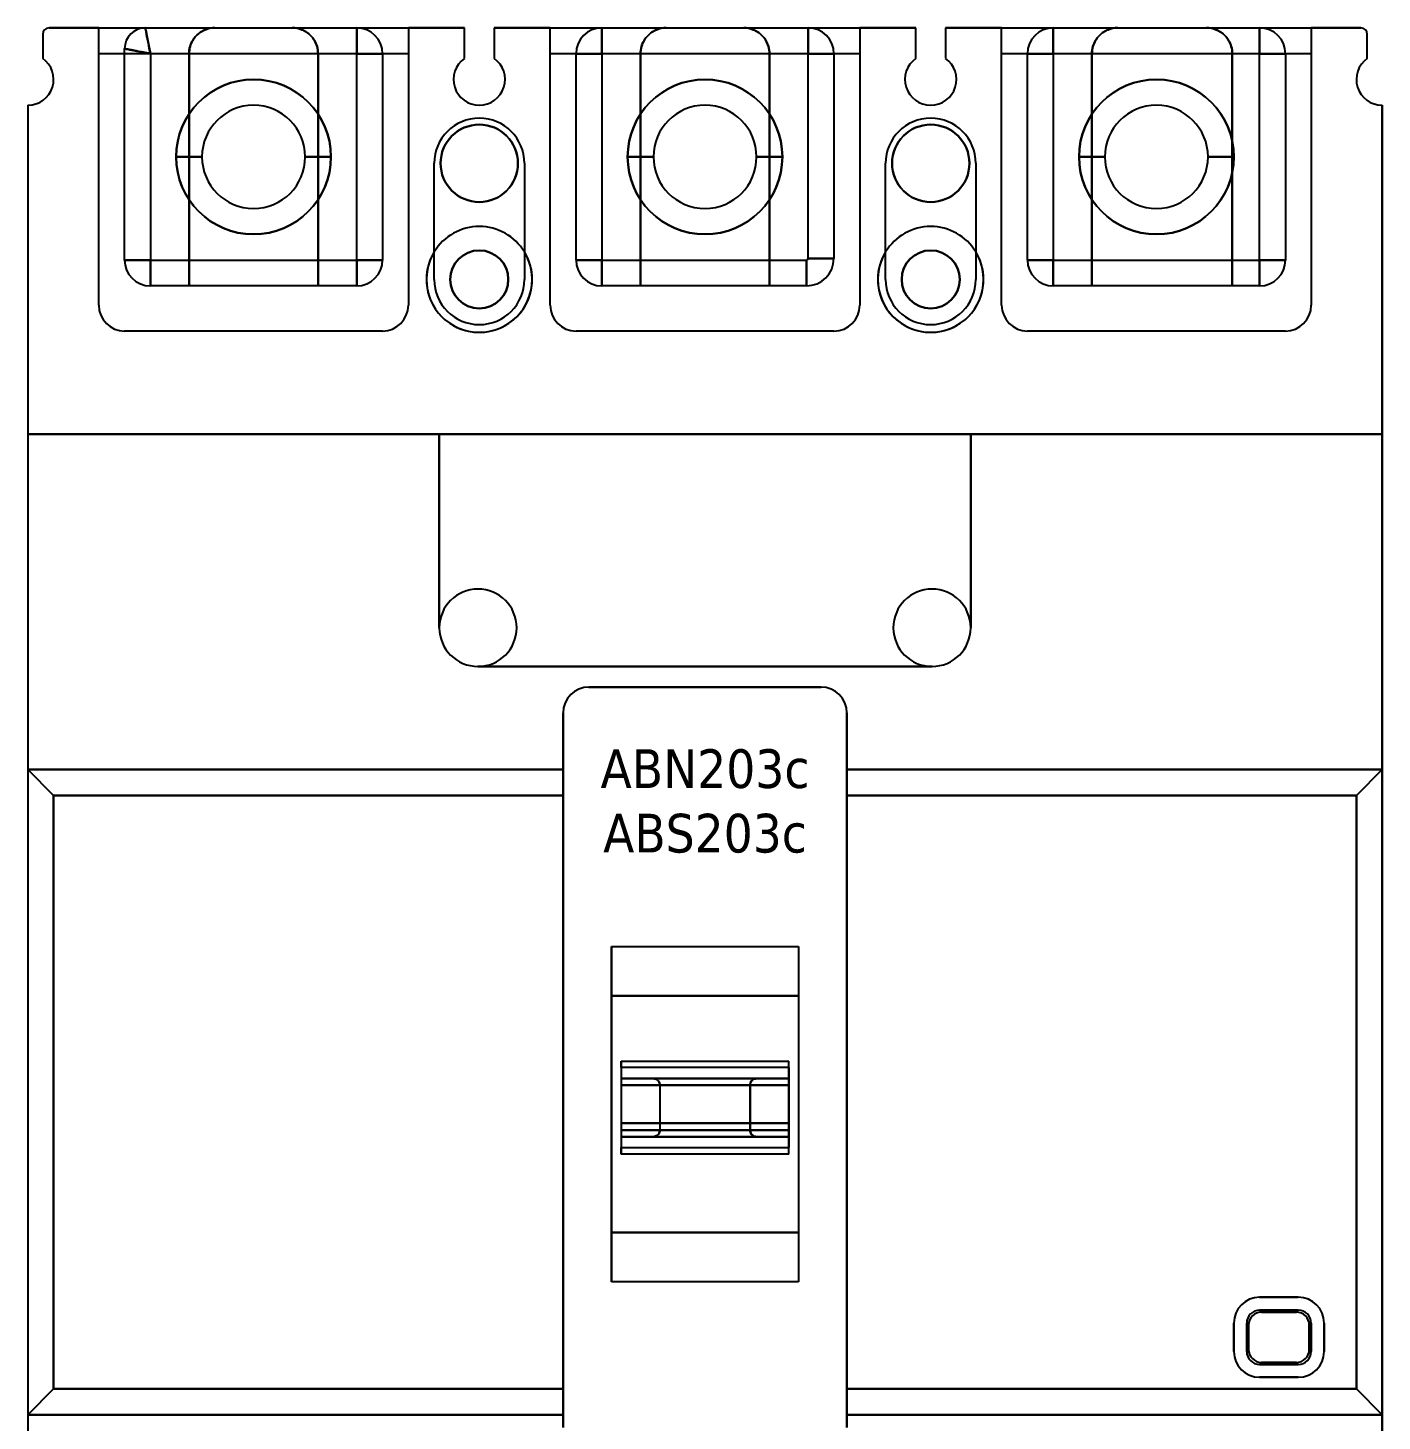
# Model space of a CAD drawing. Header units: inches. Extents: x 0 to 105, y 0 to 165.
# Drawn here: x 0 to 105, y 57 to 165 of the extents above; entities that cross this region are included whole.
import ezdxf

# ---------------------------------------------------------------- set-up
doc = ezdxf.new("R2010")
doc.units = ezdxf.units.IN

# ---------------------------------------------------------------- blocks, each defined once
blk = doc.blocks.new('abn203c')
for p, q in [((18286.61, 20886.42), (18286.61, 20884.56)), ((18286.61, 20886.42), (18286.61, 20884.56)), ((18290.96, 20886.92), (18287.11, 20886.92)), ((18287.11, 20886.92), (18290.96, 20886.92)), ((18290.96, 20865.42), (18290.96, 20886.92)), ((18290.96, 20886.92), (18294.57, 20886.92)), ((18290.96, 20865.42), (18290.96, 20886.92)), ((18290.96, 20886.92), (18294.57, 20886.92)), ((18294.57, 20886.92), (18310.96, 20886.92)), ((18294.57, 20886.92), (18310.96, 20886.92)), ((18310.96, 20886.92), (18314.96, 20886.92)), ((18310.96, 20884.92), (18310.96, 20886.92)), ((18310.96, 20886.92), (18310.96, 20884.92)), ((18310.96, 20886.92), (18314.96, 20886.92)), ((18319.31, 20886.92), (18314.96, 20886.92)), ((18314.96, 20886.92), (18314.96, 20865.42)), ((18314.96, 20886.92), (18319.31, 20886.92)), ((18314.96, 20886.92), (18314.96, 20865.42)), ((18319.31, 20884.56), (18319.31, 20886.92)), ((18319.31, 20884.56), (18319.31, 20886.92)), ((18325.96, 20886.92), (18321.61, 20886.92)), ((18321.61, 20886.92), (18321.61, 20884.56)), ((18321.61, 20886.92), (18325.96, 20886.92)), ((18321.61, 20886.92), (18321.61, 20884.56)), ((18325.96, 20865.42), (18325.96, 20886.92)), ((18325.96, 20886.92), (18329.96, 20886.92)), ((18325.96, 20886.92), (18329.96, 20886.92)), ((18325.96, 20865.42), (18325.96, 20886.92)), ((18329.96, 20886.92), (18345.96, 20886.92)), ((18329.96, 20886.92), (18329.96, 20884.92)), ((18329.96, 20886.92), (18345.96, 20886.92)), ((18329.96, 20884.92), (18329.96, 20886.92)), ((18345.96, 20886.92), (18349.96, 20886.92)), ((18345.96, 20884.92), (18345.96, 20886.92)), ((18345.96, 20886.92), (18349.96, 20886.92)), ((18345.96, 20886.92), (18345.96, 20884.92)), ((18354.31, 20886.92), (18349.96, 20886.92)), ((18349.96, 20886.92), (18349.96, 20865.42)), ((18349.96, 20886.92), (18354.31, 20886.92)), ((18349.96, 20886.92), (18349.96, 20865.42)), ((18354.31, 20884.56), (18354.31, 20886.92)), ((18354.31, 20884.56), (18354.31, 20886.92)), ((18360.96, 20886.92), (18356.61, 20886.92)), ((18356.61, 20886.92), (18356.61, 20884.56)), ((18356.61, 20886.92), (18360.96, 20886.92)), ((18356.61, 20886.92), (18356.61, 20884.56)), ((18360.96, 20865.42), (18360.96, 20886.92)), ((18360.96, 20886.92), (18364.96, 20886.92)), ((18360.96, 20886.92), (18364.96, 20886.92)), ((18360.96, 20865.42), (18360.96, 20886.92)), ((18364.96, 20886.92), (18380.96, 20886.92)), ((18364.96, 20884.92), (18364.96, 20886.92)), ((18364.96, 20886.92), (18364.96, 20884.92)), ((18364.96, 20886.92), (18380.96, 20886.92)), ((18380.96, 20886.92), (18384.96, 20886.92)), ((18380.96, 20884.92), (18380.96, 20886.92)), ((18380.96, 20886.92), (18380.96, 20884.92)), ((18380.96, 20886.92), (18384.96, 20886.92)), ((18388.81, 20886.92), (18384.96, 20886.92)), ((18384.96, 20886.92), (18384.96, 20865.42)), ((18384.96, 20886.92), (18388.81, 20886.92)), ((18384.96, 20886.92), (18384.96, 20865.42)), ((18389.31, 20884.56), (18389.31, 20886.42)), ((18389.31, 20884.56), (18389.31, 20886.42)), ((18292.96, 20868.92), (18292.96, 20885.31)), ((18292.96, 20868.92), (18292.96, 20885.31)), ((18292.96, 20884.92), (18290.96, 20884.92)), ((18292.96, 20884.92), (18290.96, 20884.92)), ((18294.96, 20884.92), (18292.96, 20884.92)), ((18294.96, 20884.92), (18292.96, 20884.92)), ((18310.96, 20884.92), (18294.96, 20884.92)), ((18294.96, 20884.92), (18294.96, 20868.92)), ((18310.96, 20884.92), (18294.96, 20884.92)), ((18294.96, 20884.92), (18294.96, 20868.92)), ((18297.96, 20868.92), (18297.96, 20884.92)), ((18297.96, 20884.92), (18297.96, 20868.92)), ((18307.96, 20884.92), (18307.96, 20868.92)), ((18307.96, 20868.92), (18307.96, 20884.92)), ((18310.96, 20868.92), (18310.96, 20884.92)), ((18310.96, 20884.92), (18312.96, 20884.92)), ((18310.96, 20868.92), (18310.96, 20884.92)), ((18312.96, 20884.92), (18310.96, 20884.92)), ((18312.96, 20884.92), (18312.96, 20868.92)), ((18312.96, 20884.92), (18312.96, 20868.92)), ((18314.96, 20884.92), (18312.96, 20884.92)), ((18314.96, 20884.92), (18312.96, 20884.92)), ((18327.96, 20884.92), (18325.96, 20884.92)), ((18327.96, 20884.92), (18325.96, 20884.92)), ((18327.96, 20884.92), (18329.96, 20884.92)), ((18327.96, 20868.92), (18327.96, 20884.92)), ((18329.96, 20884.92), (18327.96, 20884.92)), ((18327.96, 20868.92), (18327.96, 20884.92)), ((18345.96, 20884.92), (18329.96, 20884.92)), ((18329.96, 20884.92), (18329.96, 20868.92)), ((18345.96, 20884.92), (18329.96, 20884.92)), ((18329.96, 20884.92), (18329.96, 20868.92)), ((18332.96, 20868.92), (18332.96, 20884.92)), ((18332.96, 20884.92), (18332.96, 20868.92)), ((18342.96, 20868.92), (18342.96, 20884.92)), ((18342.96, 20884.92), (18342.96, 20868.92)), ((18345.96, 20869.05), (18345.96, 20884.92)), ((18345.96, 20869.05), (18345.96, 20884.92)), ((18347.96, 20884.92), (18345.96, 20884.92)), ((18345.96, 20884.92), (18347.96, 20884.92)), ((18349.96, 20884.92), (18347.96, 20884.92)), ((18349.96, 20884.92), (18347.96, 20884.92)), ((18347.96, 20884.92), (18347.96, 20869.05)), ((18347.96, 20884.92), (18347.96, 20869.05)), ((18362.96, 20884.92), (18360.96, 20884.92)), ((18362.96, 20884.92), (18360.96, 20884.92)), ((18362.96, 20868.92), (18362.96, 20884.92)), ((18364.96, 20884.92), (18362.96, 20884.92)), ((18362.96, 20868.92), (18362.96, 20884.92)), ((18362.96, 20884.92), (18364.96, 20884.92)), ((18364.96, 20884.92), (18364.96, 20868.92)), ((18380.96, 20884.92), (18364.96, 20884.92)), ((18364.96, 20884.92), (18364.96, 20868.92)), ((18380.96, 20884.92), (18364.96, 20884.92)), ((18367.96, 20884.92), (18367.96, 20868.92)), ((18367.96, 20868.92), (18367.96, 20884.92)), ((18378.84, 20884.92), (18378.84, 20868.92)), ((18378.84, 20868.92), (18378.84, 20884.92)), ((18380.96, 20868.92), (18380.96, 20884.92)), ((18380.96, 20884.92), (18382.96, 20884.92)), ((18380.96, 20868.92), (18380.96, 20884.92)), ((18382.96, 20884.92), (18380.96, 20884.92)), ((18384.96, 20884.92), (18382.96, 20884.92)), ((18382.96, 20884.92), (18382.96, 20868.92)), ((18382.96, 20884.92), (18382.96, 20868.92)), ((18384.96, 20884.92), (18382.96, 20884.92)), ((18285.46, 20880.92), (18285.46, 20855.42)), ((18285.46, 20880.92), (18285.46, 20855.42)), ((18390.46, 20880.92), (18390.46, 20855.42)), ((18390.46, 20855.42), (18390.46, 20880.92)), ((18296.96, 20876.92), (18298.96, 20876.92)), ((18298.96, 20876.92), (18296.96, 20876.92)), ((18306.96, 20876.92), (18308.96, 20876.92)), ((18308.96, 20876.92), (18306.96, 20876.92)), ((18316.96, 20867.42), (18316.96, 20876.42)), ((18316.96, 20867.42), (18316.96, 20876.42)), ((18323.96, 20876.42), (18323.96, 20867.42)), ((18323.96, 20876.42), (18323.96, 20867.42)), ((18331.96, 20876.92), (18333.96, 20876.92)), ((18333.96, 20876.92), (18331.96, 20876.92)), ((18341.96, 20876.92), (18343.96, 20876.92)), ((18343.96, 20876.92), (18341.96, 20876.92)), ((18351.96, 20867.42), (18351.96, 20876.42)), ((18351.96, 20867.42), (18351.96, 20876.42)), ((18358.96, 20876.42), (18358.96, 20867.42)), ((18358.96, 20876.42), (18358.96, 20867.42)), ((18366.96, 20876.92), (18368.96, 20876.92)), ((18368.96, 20876.92), (18366.96, 20876.92)), ((18376.96, 20876.92), (18378.96, 20876.92)), ((18378.96, 20876.92), (18376.96, 20876.92)), ((18294.96, 20868.92), (18292.96, 20868.92)), ((18292.96, 20868.92), (18294.96, 20868.92)), ((18294.96, 20868.92), (18310.96, 20868.92)), ((18294.96, 20868.92), (18310.96, 20868.92)), ((18294.96, 20868.92), (18294.96, 20866.92)), ((18294.96, 20866.92), (18294.96, 20868.92)), ((18297.96, 20866.92), (18297.96, 20868.92)), ((18297.96, 20868.92), (18297.96, 20866.92)), ((18307.96, 20868.92), (18307.96, 20866.92)), ((18307.96, 20866.92), (18307.96, 20868.92)), ((18310.96, 20866.92), (18310.96, 20868.92)), ((18310.96, 20868.92), (18310.96, 20866.92)), ((18312.96, 20868.92), (18310.96, 20868.92)), ((18310.96, 20868.92), (18312.96, 20868.92)), ((18329.96, 20868.92), (18327.96, 20868.92)), ((18327.96, 20868.92), (18329.96, 20868.92)), ((18329.96, 20868.92), (18345.82, 20868.92)), ((18329.96, 20868.92), (18345.82, 20868.92)), ((18329.96, 20868.92), (18329.96, 20866.92)), ((18329.96, 20866.92), (18329.96, 20868.92)), ((18332.96, 20866.92), (18332.96, 20868.92)), ((18332.96, 20868.92), (18332.96, 20866.92)), ((18342.96, 20866.92), (18342.96, 20868.92)), ((18342.96, 20868.92), (18342.96, 20866.92)), ((18345.82, 20866.92), (18345.82, 20868.92)), ((18345.82, 20868.92), (18345.82, 20866.92)), ((18347.96, 20869.05), (18345.96, 20869.05)), ((18345.96, 20869.05), (18347.96, 20869.05)), ((18364.96, 20868.92), (18362.96, 20868.92)), ((18362.96, 20868.92), (18364.96, 20868.92)), ((18364.96, 20868.92), (18380.96, 20868.92)), ((18364.96, 20866.92), (18364.96, 20868.92)), ((18364.96, 20868.92), (18380.96, 20868.92)), ((18364.96, 20868.92), (18364.96, 20866.92)), ((18367.96, 20868.92), (18367.96, 20866.92)), ((18367.96, 20866.92), (18367.96, 20868.92)), ((18378.84, 20868.92), (18378.84, 20866.92)), ((18378.84, 20866.92), (18378.84, 20868.92)), ((18380.96, 20866.92), (18380.96, 20868.92)), ((18380.96, 20868.92), (18380.96, 20866.92)), ((18382.96, 20868.92), (18380.96, 20868.92)), ((18380.96, 20868.92), (18382.96, 20868.92)), ((18310.96, 20866.92), (18294.96, 20866.92)), ((18310.96, 20866.92), (18294.96, 20866.92)), ((18345.82, 20866.92), (18329.96, 20866.92)), ((18345.82, 20866.92), (18329.96, 20866.92)), ((18380.96, 20866.92), (18364.96, 20866.92)), ((18380.96, 20866.92), (18364.96, 20866.92)), ((18312.96, 20863.42), (18292.96, 20863.42)), ((18312.96, 20863.42), (18292.96, 20863.42)), ((18347.96, 20863.42), (18327.96, 20863.42)), ((18347.96, 20863.42), (18327.96, 20863.42)), ((18382.96, 20863.42), (18362.96, 20863.42)), ((18382.96, 20863.42), (18362.96, 20863.42)), ((18285.46, 20855.42), (18285.46, 20829.42)), ((18317.36, 20855.42), (18285.46, 20855.42)), ((18285.46, 20855.42), (18285.46, 20829.42)), ((18285.46, 20855.42), (18317.36, 20855.42)), ((18317.36, 20840.42), (18317.36, 20855.42)), ((18317.36, 20855.42), (18358.56, 20855.42)), ((18358.56, 20855.42), (18317.36, 20855.42)), ((18317.36, 20855.42), (18317.36, 20840.42)), ((18390.46, 20855.42), (18358.56, 20855.42)), ((18358.56, 20855.42), (18358.56, 20840.42)), ((18358.56, 20855.42), (18390.46, 20855.42)), ((18358.56, 20840.42), (18358.56, 20855.42)), ((18390.46, 20855.42), (18390.46, 20829.42)), ((18390.46, 20829.42), (18390.46, 20855.42)), ((18355.56, 20837.42), (18320.36, 20837.42)), ((18320.36, 20837.42), (18355.56, 20837.42)), ((18328.96, 20835.82), (18346.96, 20835.82)), ((18346.96, 20835.82), (18328.96, 20835.82)), ((18326.96, 20778.42), (18326.96, 20833.82)), ((18326.96, 20833.82), (18326.96, 20778.42)), ((18348.96, 20833.82), (18348.96, 20778.42)), ((18348.96, 20778.42), (18348.96, 20833.82)), ((18285.46, 20829.42), (18285.46, 20779.42)), ((18285.46, 20829.42), (18285.46, 20779.42)), ((18287.46, 20827.42), (18285.46, 20829.42)), ((18326.96, 20829.42), (18285.46, 20829.42)), ((18285.46, 20829.42), (18287.46, 20827.42)), ((18285.46, 20829.42), (18326.96, 20829.42)), ((18390.46, 20829.42), (18348.96, 20829.42)), ((18348.96, 20829.42), (18390.46, 20829.42)), ((18388.46, 20827.42), (18390.46, 20829.42)), ((18390.46, 20829.42), (18388.46, 20827.42)), ((18390.46, 20779.42), (18390.46, 20829.42)), ((18390.46, 20829.42), (18390.46, 20779.42)), ((18287.46, 20781.42), (18287.46, 20827.42)), ((18287.46, 20827.42), (18326.96, 20827.42)), ((18326.96, 20827.42), (18287.46, 20827.42)), ((18287.46, 20827.42), (18287.46, 20781.42)), ((18388.46, 20827.42), (18348.96, 20827.42)), ((18348.96, 20827.42), (18388.46, 20827.42)), ((18388.46, 20781.42), (18388.46, 20827.42)), ((18388.46, 20827.42), (18388.46, 20781.42)), ((18330.71, 20789.72), (18330.71, 20815.72)), ((18330.71, 20815.72), (18345.21, 20815.72)), ((18330.71, 20815.72), (18330.71, 20789.72)), ((18330.71, 20815.72), (18345.21, 20815.72)), ((18345.21, 20815.72), (18345.21, 20789.72)), ((18345.21, 20815.72), (18345.21, 20789.72)), ((18345.21, 20811.89), (18330.71, 20811.89)), ((18330.71, 20811.89), (18345.21, 20811.89)), ((18331.46, 20806.32), (18331.46, 20806.82)), ((18331.46, 20806.82), (18344.46, 20806.82)), ((18331.46, 20806.82), (18331.46, 20806.32)), ((18331.46, 20806.82), (18344.46, 20806.82)), ((18331.46, 20806.32), (18331.46, 20800.12)), ((18331.46, 20806.32), (18331.46, 20800.12)), ((18344.46, 20806.32), (18331.46, 20806.32)), ((18344.46, 20806.32), (18331.46, 20806.32)), ((18344.46, 20806.32), (18344.46, 20806.82)), ((18344.46, 20806.32), (18344.46, 20806.82)), ((18344.46, 20806.32), (18344.46, 20800.12)), ((18344.46, 20800.12), (18344.46, 20806.32)), ((18344.46, 20805.47), (18331.46, 20805.47)), ((18331.46, 20805.47), (18344.46, 20805.47)), ((18344.46, 20804.97), (18331.46, 20804.97)), ((18331.46, 20804.97), (18344.46, 20804.97)), ((18334.46, 20804.97), (18334.46, 20801.47)), ((18334.46, 20804.97), (18334.46, 20801.47)), ((18341.46, 20804.97), (18341.46, 20801.47)), ((18341.46, 20801.47), (18341.46, 20804.97)), ((18344.46, 20802.03), (18331.46, 20802.03)), ((18331.46, 20802.03), (18344.46, 20802.03)), ((18344.46, 20801.47), (18331.46, 20801.47)), ((18331.46, 20801.47), (18344.46, 20801.47)), ((18344.46, 20800.97), (18331.46, 20800.97)), ((18331.46, 20800.97), (18344.46, 20800.97)), ((18331.46, 20799.62), (18331.46, 20800.12)), ((18331.46, 20800.12), (18331.46, 20799.62)), ((18331.46, 20800.12), (18344.46, 20800.12)), ((18331.46, 20800.12), (18344.46, 20800.12)), ((18344.46, 20799.62), (18344.46, 20800.12)), ((18344.46, 20799.62), (18344.46, 20800.12)), ((18344.46, 20799.62), (18331.46, 20799.62)), ((18344.46, 20799.62), (18331.46, 20799.62)), ((18330.71, 20793.55), (18345.21, 20793.55)), ((18345.21, 20793.55), (18330.71, 20793.55)), ((18345.21, 20789.72), (18330.71, 20789.72)), ((18345.21, 20789.72), (18330.71, 20789.72)), ((18380.96, 20788.52), (18383.96, 20788.52)), ((18383.96, 20788.52), (18380.96, 20788.52)), ((18380.96, 20787.52), (18383.96, 20787.52)), ((18383.96, 20787.52), (18380.96, 20787.52)), ((18381.11, 20787.37), (18383.81, 20787.37)), ((18383.81, 20787.37), (18381.11, 20787.37)), ((18378.96, 20784.32), (18378.96, 20786.52)), ((18378.96, 20786.52), (18378.96, 20784.32)), ((18379.96, 20784.32), (18379.96, 20786.52)), ((18379.96, 20786.52), (18379.96, 20784.32)), ((18380.11, 20784.47), (18380.11, 20786.37)), ((18380.11, 20786.37), (18380.11, 20784.47)), ((18384.81, 20786.37), (18384.81, 20784.47)), ((18384.81, 20784.47), (18384.81, 20786.37)), ((18384.96, 20786.52), (18384.96, 20784.32)), ((18384.96, 20784.32), (18384.96, 20786.52)), ((18385.96, 20786.52), (18385.96, 20784.32)), ((18385.96, 20784.32), (18385.96, 20786.52)), ((18383.96, 20783.32), (18380.96, 20783.32)), ((18380.96, 20783.32), (18383.96, 20783.32)), ((18383.81, 20783.47), (18381.11, 20783.47)), ((18381.11, 20783.47), (18383.81, 20783.47)), ((18285.46, 20779.42), (18287.46, 20781.42)), ((18287.46, 20781.42), (18285.46, 20779.42)), ((18287.46, 20781.42), (18326.96, 20781.42)), ((18326.96, 20781.42), (18287.46, 20781.42)), ((18348.96, 20781.42), (18388.46, 20781.42)), ((18388.46, 20781.42), (18348.96, 20781.42)), ((18383.96, 20782.32), (18380.96, 20782.32)), ((18380.96, 20782.32), (18383.96, 20782.32)), ((18390.46, 20779.42), (18388.46, 20781.42)), ((18388.46, 20781.42), (18390.46, 20779.42)), ((18285.46, 20779.42), (18285.46, 20753.42)), ((18285.46, 20779.42), (18285.46, 20753.42)), ((18326.96, 20779.42), (18285.46, 20779.42)), ((18285.46, 20779.42), (18326.96, 20779.42)), ((18348.96, 20779.42), (18390.46, 20779.42)), ((18390.46, 20779.42), (18348.96, 20779.42)), ((18390.46, 20779.42), (18390.46, 20753.42)), ((18390.46, 20753.42), (18390.46, 20779.42))]:
    blk.add_line(p, q)
for centre, radius in [((18302.96, 20876.92), 6), ((18337.96, 20876.92), 6), ((18372.96, 20876.92), 6), ((18320.46, 20876.42), 3), ((18355.46, 20876.42), 3), ((18320.46, 20867.42), 2.25), ((18355.46, 20867.42), 2.25)]:
    blk.add_circle(centre, radius)
for centre, radius, start, end in [((18287.11, 20886.42), 0.5, 90, 180), ((18287.11, 20886.42), 0.5, 90, 180), ((18294.57, 20885.31), 1.61, 90, 180), ((18294.57, 20885.31), 1.61, 90, 180), ((18310.96, 20884.92), 2, 0, 90), ((18310.96, 20884.92), 2, 0, 90), ((18329.96, 20884.92), 2, 90, 180), ((18329.96, 20884.92), 2, 90, 180), ((18345.96, 20884.92), 2, 0, 90), ((18345.96, 20884.92), 2, 0, 90), ((18364.96, 20884.92), 2, 90, 180), ((18364.96, 20884.92), 2, 90, 180), ((18380.96, 20884.92), 2, 0, 90), ((18380.96, 20884.92), 2, 0, 90), ((18388.81, 20886.42), 0.5, 0, 90), ((18388.81, 20886.42), 0.5, 0, 90), ((18285.46, 20882.92), 2, 270, 54.9004), ((18285.46, 20882.92), 2, 270, 54.9004), ((18320.46, 20882.92), 2, 125.0996, 54.9004), ((18320.46, 20882.92), 2, 125.0996, 54.9004), ((18355.46, 20882.92), 2, 125.0996, 54.9004), ((18355.46, 20882.92), 2, 125.0996, 54.9004), ((18390.46, 20882.92), 2, 125.0996, 270), ((18390.46, 20882.92), 2, 125.0996, 270), ((18302.96, 20876.92), 6, 0, 180), ((18337.96, 20876.92), 6, 0, 180), ((18372.96, 20876.92), 6, 0, 180), ((18302.96, 20876.92), 4, 0, 180), ((18302.96, 20876.92), 4, 0, 180), ((18337.96, 20876.92), 4, 0, 180), ((18337.96, 20876.92), 4, 0, 180), ((18372.96, 20876.92), 4, 0, 180), ((18372.96, 20876.92), 4, 0, 180), ((18320.46, 20876.42), 3.5, 0, 180), ((18320.46, 20876.42), 3.5, 0, 180), ((18355.46, 20876.42), 3.5, 0, 180), ((18355.46, 20876.42), 3.5, 0, 180), ((18320.46, 20876.42), 3, 0, 180), ((18355.46, 20876.42), 3, 0, 180), ((18302.96, 20876.92), 6, 180, 0), ((18302.96, 20876.92), 4, 180, 0), ((18302.96, 20876.92), 4, 180, 0), ((18320.46, 20876.42), 3, 180, 0), ((18337.96, 20876.92), 6, 180, 0), ((18337.96, 20876.92), 4, 180, 0), ((18337.96, 20876.92), 4, 180, 0), ((18355.46, 20876.42), 3, 180, 0), ((18372.96, 20876.92), 6, 180, 0), ((18372.96, 20876.92), 4, 180, 0), ((18372.96, 20876.92), 4, 180, 0), ((18320.46, 20867.42), 4.1, 31.3881, 148.6119), ((18320.46, 20867.42), 4.1, 31.3881, 148.6119), ((18355.46, 20867.42), 4.1, 31.3881, 148.6119), ((18355.46, 20867.42), 4.1, 31.3881, 148.6119), ((18294.96, 20868.92), 2, 180, 270), ((18294.96, 20868.92), 2, 180, 270), ((18310.96, 20868.92), 2, 270, 0), ((18310.96, 20868.92), 2, 270, 0), ((18320.46, 20867.42), 4.1, 148.6119, 180), ((18320.46, 20867.42), 4.1, 148.6119, 31.3881), ((18320.46, 20867.42), 2.25, 0, 180), ((18320.46, 20867.42), 4.1, 0, 31.3881), ((18329.96, 20868.92), 2, 180, 270), ((18329.96, 20868.92), 2, 180, 270), ((18345.82, 20869.05), 0.133, 270, 0), ((18345.82, 20869.05), 0.133, 270, 0), ((18345.82, 20869.05), 2.13, 270, 0), ((18345.82, 20869.05), 2.13, 270, 0), ((18355.46, 20867.42), 4.1, 148.6119, 31.3881), ((18355.46, 20867.42), 4.1, 148.6119, 180), ((18355.46, 20867.42), 2.25, 0, 180), ((18355.46, 20867.42), 4.1, 0, 31.3881), ((18364.96, 20868.92), 2, 180, 270), ((18364.96, 20868.92), 2, 180, 270), ((18380.96, 20868.92), 2, 270, 0), ((18380.96, 20868.92), 2, 270, 0), ((18320.46, 20867.42), 4.1, 180, 0), ((18320.46, 20867.42), 3.5, 180, 0), ((18320.46, 20867.42), 3.5, 180, 0), ((18320.46, 20867.42), 2.25, 180, 0), ((18355.46, 20867.42), 4.1, 180, 0), ((18355.46, 20867.42), 3.5, 180, 0), ((18355.46, 20867.42), 3.5, 180, 0), ((18355.46, 20867.42), 2.25, 180, 0), ((18292.96, 20865.42), 2, 180, 270), ((18292.96, 20865.42), 2, 180, 270), ((18312.96, 20865.42), 2, 270, 0), ((18312.96, 20865.42), 2, 270, 0), ((18327.96, 20865.42), 2, 180, 270), ((18327.96, 20865.42), 2, 180, 270), ((18347.96, 20865.42), 2, 270, 0), ((18347.96, 20865.42), 2, 270, 0), ((18362.96, 20865.42), 2, 180, 270), ((18362.96, 20865.42), 2, 180, 270), ((18382.96, 20865.42), 2, 270, 0), ((18382.96, 20865.42), 2, 270, 0), ((18320.36, 20840.42), 3, 270, 180), ((18320.36, 20840.42), 3, 0, 180), ((18355.56, 20840.42), 3, 0, 270), ((18355.56, 20840.42), 3, 0, 180), ((18320.36, 20840.42), 3, 180, 270), ((18320.36, 20840.42), 3, 180, 270), ((18320.36, 20840.42), 3, 270, 0), ((18355.56, 20840.42), 3, 180, 270), ((18355.56, 20840.42), 3, 270, 0), ((18355.56, 20840.42), 3, 270, 0), ((18328.96, 20833.82), 2, 90, 180), ((18328.96, 20833.82), 2, 90, 180), ((18346.96, 20833.82), 2, 0, 90), ((18346.96, 20833.82), 2, 0, 90), ((18380.96, 20786.52), 2, 90, 180), ((18380.96, 20786.52), 2, 90, 180), ((18383.96, 20786.52), 2, 0, 90), ((18383.96, 20786.52), 2, 0, 90), ((18380.96, 20786.52), 1, 90, 180), ((18380.96, 20786.52), 1, 90, 180), ((18381.11, 20786.37), 1, 90, 180), ((18381.11, 20786.37), 1, 90, 180), ((18383.81, 20786.37), 1, 0, 90), ((18383.81, 20786.37), 1, 0, 90), ((18383.96, 20786.52), 1, 0, 90), ((18383.96, 20786.52), 1, 0, 90), ((18380.96, 20784.32), 2, 180, 270), ((18380.96, 20784.32), 2, 180, 270), ((18380.96, 20784.32), 1, 180, 270), ((18380.96, 20784.32), 1, 180, 270), ((18381.11, 20784.47), 1, 180, 270), ((18381.11, 20784.47), 1, 180, 270), ((18383.81, 20784.47), 1, 270, 0), ((18383.81, 20784.47), 1, 270, 0), ((18383.96, 20784.32), 2, 270, 0), ((18383.96, 20784.32), 2, 270, 0), ((18383.96, 20784.32), 1, 270, 0), ((18383.96, 20784.32), 1, 270, 0)]:
    blk.add_arc(centre, radius, start, end)
for points, knots in [([(18294.96, 20884.92), (18294.89, 20885.27), (18294.82, 20885.62), (18294.76, 20885.93), (18294.73, 20886.08), (18294.7, 20886.22), (18294.68, 20886.34), (18294.66, 20886.46), (18294.64, 20886.57), (18294.62, 20886.66), (18294.58, 20886.83), (18294.57, 20886.92), (18294.57, 20886.92)], [0, 0, 0, 0, 0.3381034, 0.3381034, 0.3381034, 0.5062723, 0.5062723, 0.5062723, 0.6722539, 0.6722539, 0.6722539, 1, 1, 1, 1]), ([(18294.57, 20886.92), (18294.57, 20886.92), (18294.57, 20886.92), (18294.57, 20886.9), (18294.57, 20886.88), (18294.58, 20886.83), (18294.6, 20886.75), (18294.6, 20886.72), (18294.61, 20886.69), (18294.62, 20886.66), (18294.63, 20886.6), (18294.64, 20886.53), (18294.66, 20886.45), (18294.66, 20886.42), (18294.67, 20886.38), (18294.68, 20886.34), (18294.7, 20886.24), (18294.72, 20886.14), (18294.74, 20886.02), (18294.75, 20885.99), (18294.75, 20885.96), (18294.76, 20885.93), (18294.79, 20885.79), (18294.81, 20885.64), (18294.84, 20885.49), (18294.88, 20885.31), (18294.92, 20885.12), (18294.96, 20884.92)], [0, 0, 0, 0, 0.079494, 0.079494, 0.079494, 0.260057, 0.260057, 0.260057, 0.327629, 0.327629, 0.327629, 0.44218, 0.44218, 0.44218, 0.493464, 0.493464, 0.493464, 0.626768, 0.626768, 0.626768, 0.661325, 0.661325, 0.661325, 0.813596, 0.813596, 0.813596, 1, 1, 1, 1]), ([(18294.96, 20884.92), (18294.92, 20885.11), (18294.88, 20885.3), (18294.85, 20885.49), (18294.82, 20885.64), (18294.79, 20885.79), (18294.76, 20885.93), (18294.75, 20885.96), (18294.75, 20885.99), (18294.74, 20886.02), (18294.72, 20886.13), (18294.7, 20886.24), (18294.68, 20886.34), (18294.67, 20886.38), (18294.67, 20886.41), (18294.66, 20886.45), (18294.64, 20886.53), (18294.63, 20886.6), (18294.62, 20886.66), (18294.61, 20886.69), (18294.61, 20886.72), (18294.6, 20886.75), (18294.58, 20886.83), (18294.57, 20886.88), (18294.57, 20886.9), (18294.57, 20886.91), (18294.57, 20886.92), (18294.57, 20886.92)], [0, 0, 0, 0, 0.185043, 0.185043, 0.185043, 0.338115, 0.338115, 0.338115, 0.371417, 0.371417, 0.371417, 0.506292, 0.506292, 0.506292, 0.555735, 0.555735, 0.555735, 0.672291, 0.672291, 0.672291, 0.737346, 0.737346, 0.737346, 0.917337, 0.917337, 0.917337, 1, 1, 1, 1]), ([(18294.61, 20886.71), (18294.61, 20886.69), (18294.61, 20886.68), (18294.62, 20886.66), (18294.62, 20886.65), (18294.62, 20886.64), (18294.62, 20886.63)], [0.29394979, 0.29394979, 0.29394979, 0.29394979, 0.32763216, 0.32763216, 0.32763216, 0.34656588, 0.34656588, 0.34656588, 0.34656588]), ([(18294.62, 20886.63), (18294.64, 20886.55), (18294.66, 20886.45), (18294.68, 20886.34), (18294.7, 20886.22), (18294.73, 20886.08), (18294.76, 20885.93), (18294.79, 20885.77), (18294.82, 20885.6), (18294.86, 20885.43)], [0.3465659, 0.3465659, 0.3465659, 0.3465659, 0.4934673, 0.4934673, 0.4934673, 0.6613272, 0.6613272, 0.6613272, 0.8344165, 0.8344165, 0.8344165, 0.8344165]), ([(18297.96, 20884.92), (18297.95, 20885.3), (18298.07, 20885.66), (18298.24, 20885.94), (18298.32, 20886.08), (18298.41, 20886.2), (18298.52, 20886.31), (18298.62, 20886.42), (18298.73, 20886.51), (18298.85, 20886.59), (18298.96, 20886.66), (18299.09, 20886.73), (18299.21, 20886.78), (18299.45, 20886.87), (18299.7, 20886.92), (18299.96, 20886.92)], [0, 0, 0, 0, 0.2922584, 0.2922584, 0.2922584, 0.4340269, 0.4340269, 0.4340269, 0.5764519, 0.5764519, 0.5764519, 0.7194492, 0.7194492, 0.7194492, 1, 1, 1, 1]), ([(18299.96, 20886.92), (18299.7, 20886.92), (18299.45, 20886.87), (18299.21, 20886.78), (18299.09, 20886.73), (18298.96, 20886.66), (18298.85, 20886.59), (18298.73, 20886.51), (18298.62, 20886.42), (18298.52, 20886.31), (18298.41, 20886.2), (18298.32, 20886.08), (18298.24, 20885.94), (18298.07, 20885.66), (18297.96, 20885.3), (18297.96, 20884.92)], [0, 0, 0, 0, 0.280551, 0.280551, 0.280551, 0.423548, 0.423548, 0.423548, 0.565973, 0.565973, 0.565973, 0.707742, 0.707742, 0.707742, 1, 1, 1, 1]), ([(18305.96, 20886.92), (18306.21, 20886.92), (18306.46, 20886.87), (18306.7, 20886.78), (18306.83, 20886.73), (18306.95, 20886.66), (18307.06, 20886.59), (18307.18, 20886.51), (18307.29, 20886.42), (18307.39, 20886.31), (18307.5, 20886.2), (18307.59, 20886.08), (18307.68, 20885.94), (18307.84, 20885.66), (18307.96, 20885.3), (18307.96, 20884.92)], [0, 0, 0, 0, 0.280551, 0.280551, 0.280551, 0.423548, 0.423548, 0.423548, 0.565973, 0.565973, 0.565973, 0.707742, 0.707742, 0.707742, 1, 1, 1, 1]), ([(18307.96, 20884.92), (18307.96, 20885.3), (18307.84, 20885.66), (18307.68, 20885.94), (18307.59, 20886.08), (18307.5, 20886.2), (18307.39, 20886.31), (18307.29, 20886.42), (18307.18, 20886.51), (18307.06, 20886.59), (18306.95, 20886.66), (18306.83, 20886.73), (18306.7, 20886.78), (18306.46, 20886.87), (18306.21, 20886.92), (18305.96, 20886.92)], [0, 0, 0, 0, 0.2922584, 0.2922584, 0.2922584, 0.4340269, 0.4340269, 0.4340269, 0.5764519, 0.5764519, 0.5764519, 0.7194492, 0.7194492, 0.7194492, 1, 1, 1, 1]), ([(18332.96, 20884.92), (18332.95, 20885.3), (18333.07, 20885.66), (18333.24, 20885.94), (18333.32, 20886.08), (18333.41, 20886.2), (18333.52, 20886.31), (18333.62, 20886.42), (18333.73, 20886.51), (18333.85, 20886.59), (18333.96, 20886.66), (18334.09, 20886.73), (18334.21, 20886.78), (18334.45, 20886.87), (18334.7, 20886.92), (18334.96, 20886.92)], [0, 0, 0, 0, 0.2922584, 0.2922584, 0.2922584, 0.4340269, 0.4340269, 0.4340269, 0.5764519, 0.5764519, 0.5764519, 0.7194492, 0.7194492, 0.7194492, 1, 1, 1, 1]), ([(18334.96, 20886.92), (18334.7, 20886.92), (18334.45, 20886.87), (18334.21, 20886.78), (18334.09, 20886.73), (18333.96, 20886.66), (18333.85, 20886.59), (18333.73, 20886.51), (18333.62, 20886.42), (18333.52, 20886.31), (18333.41, 20886.2), (18333.32, 20886.08), (18333.24, 20885.94), (18333.07, 20885.66), (18332.96, 20885.3), (18332.96, 20884.92)], [0, 0, 0, 0, 0.280551, 0.280551, 0.280551, 0.423548, 0.423548, 0.423548, 0.565973, 0.565973, 0.565973, 0.707742, 0.707742, 0.707742, 1, 1, 1, 1]), ([(18342.96, 20884.92), (18342.96, 20885.3), (18342.84, 20885.66), (18342.68, 20885.94), (18342.59, 20886.08), (18342.5, 20886.2), (18342.39, 20886.31), (18342.29, 20886.42), (18342.18, 20886.51), (18342.06, 20886.59), (18341.95, 20886.66), (18341.83, 20886.73), (18341.7, 20886.78), (18341.46, 20886.87), (18341.21, 20886.92), (18340.96, 20886.92)], [0, 0, 0, 0, 0.2922584, 0.2922584, 0.2922584, 0.4340269, 0.4340269, 0.4340269, 0.5764519, 0.5764519, 0.5764519, 0.7194492, 0.7194492, 0.7194492, 1, 1, 1, 1]), ([(18340.96, 20886.92), (18341.21, 20886.92), (18341.46, 20886.87), (18341.7, 20886.78), (18341.83, 20886.73), (18341.95, 20886.66), (18342.06, 20886.59), (18342.18, 20886.51), (18342.29, 20886.42), (18342.39, 20886.31), (18342.5, 20886.2), (18342.59, 20886.08), (18342.68, 20885.94), (18342.84, 20885.66), (18342.96, 20885.3), (18342.96, 20884.92)], [0, 0, 0, 0, 0.2805508, 0.2805508, 0.2805508, 0.4235481, 0.4235481, 0.4235481, 0.5659731, 0.5659731, 0.5659731, 0.7077416, 0.7077416, 0.7077416, 1, 1, 1, 1]), ([(18367.96, 20884.92), (18367.95, 20885.3), (18368.07, 20885.66), (18368.24, 20885.94), (18368.32, 20886.08), (18368.41, 20886.2), (18368.52, 20886.31), (18368.62, 20886.42), (18368.73, 20886.51), (18368.85, 20886.59), (18368.96, 20886.66), (18369.09, 20886.73), (18369.21, 20886.78), (18369.45, 20886.87), (18369.7, 20886.92), (18369.96, 20886.92)], [0, 0, 0, 0, 0.2922584, 0.2922584, 0.2922584, 0.4340269, 0.4340269, 0.4340269, 0.5764519, 0.5764519, 0.5764519, 0.7194492, 0.7194492, 0.7194492, 1, 1, 1, 1]), ([(18369.96, 20886.92), (18369.7, 20886.92), (18369.45, 20886.87), (18369.21, 20886.78), (18369.09, 20886.73), (18368.96, 20886.66), (18368.85, 20886.59), (18368.73, 20886.51), (18368.62, 20886.42), (18368.52, 20886.31), (18368.41, 20886.2), (18368.32, 20886.08), (18368.24, 20885.94), (18368.07, 20885.66), (18367.96, 20885.3), (18367.96, 20884.92)], [0, 0, 0, 0, 0.280551, 0.280551, 0.280551, 0.423548, 0.423548, 0.423548, 0.565973, 0.565973, 0.565973, 0.707742, 0.707742, 0.707742, 1, 1, 1, 1]), ([(18376.84, 20886.92), (18377.09, 20886.92), (18377.35, 20886.87), (18377.59, 20886.78), (18377.71, 20886.73), (18377.83, 20886.66), (18377.95, 20886.59), (18378.07, 20886.51), (18378.18, 20886.42), (18378.28, 20886.31), (18378.38, 20886.2), (18378.48, 20886.08), (18378.56, 20885.94), (18378.73, 20885.66), (18378.84, 20885.3), (18378.84, 20884.92)], [0, 0, 0, 0, 0.280551, 0.280551, 0.280551, 0.423548, 0.423548, 0.423548, 0.565973, 0.565973, 0.565973, 0.707742, 0.707742, 0.707742, 1, 1, 1, 1]), ([(18378.84, 20884.92), (18378.84, 20885.3), (18378.73, 20885.66), (18378.56, 20885.94), (18378.48, 20886.08), (18378.38, 20886.2), (18378.28, 20886.31), (18378.18, 20886.42), (18378.07, 20886.51), (18377.95, 20886.59), (18377.83, 20886.66), (18377.71, 20886.73), (18377.59, 20886.78), (18377.35, 20886.87), (18377.09, 20886.92), (18376.84, 20886.92)], [0, 0, 0, 0, 0.2922584, 0.2922584, 0.2922584, 0.4340269, 0.4340269, 0.4340269, 0.5764519, 0.5764519, 0.5764519, 0.7194492, 0.7194492, 0.7194492, 1, 1, 1, 1]), ([(18294.96, 20884.92), (18294.76, 20884.96), (18294.57, 20885), (18294.38, 20885.03), (18294.23, 20885.06), (18294.09, 20885.09), (18293.95, 20885.12), (18293.92, 20885.12), (18293.89, 20885.13), (18293.86, 20885.13), (18293.74, 20885.16), (18293.63, 20885.18), (18293.53, 20885.2), (18293.5, 20885.2), (18293.46, 20885.21), (18293.43, 20885.22), (18293.35, 20885.23), (18293.28, 20885.25), (18293.22, 20885.26), (18293.18, 20885.27), (18293.15, 20885.27), (18293.12, 20885.28), (18293.05, 20885.29), (18293, 20885.3), (18292.97, 20885.31), (18292.96, 20885.31), (18292.96, 20885.31), (18292.96, 20885.31)], [0, 0, 0, 0, 0.186416, 0.186416, 0.186416, 0.338685, 0.338685, 0.338685, 0.373285, 0.373285, 0.373285, 0.50655, 0.50655, 0.50655, 0.55791, 0.55791, 0.55791, 0.6724, 0.6724, 0.6724, 0.740067, 0.740067, 0.740067, 0.920642, 0.920642, 0.920642, 1, 1, 1, 1]), ([(18292.96, 20885.31), (18292.96, 20885.31), (18292.96, 20885.31), (18292.97, 20885.31), (18293, 20885.3), (18293.05, 20885.29), (18293.13, 20885.28), (18293.15, 20885.27), (18293.19, 20885.27), (18293.22, 20885.26), (18293.28, 20885.25), (18293.35, 20885.23), (18293.43, 20885.22), (18293.46, 20885.21), (18293.5, 20885.2), (18293.53, 20885.2), (18293.63, 20885.18), (18293.74, 20885.16), (18293.86, 20885.13), (18293.89, 20885.13), (18293.92, 20885.12), (18293.95, 20885.12), (18294.09, 20885.09), (18294.24, 20885.06), (18294.39, 20885.03), (18294.57, 20885), (18294.76, 20884.96), (18294.96, 20884.92)], [0.0000015, 0.0000015, 0.0000015, 0.0000015, 0.0827985, 0.0827985, 0.0827985, 0.2627737, 0.2627737, 0.2627737, 0.3277358, 0.3277358, 0.3277358, 0.444355, 0.444355, 0.444355, 0.493721, 0.493721, 0.493721, 0.628634, 0.628634, 0.628634, 0.6618937, 0.6618937, 0.6618937, 0.8149685, 0.8149685, 0.8149685, 1, 1, 1, 1]), ([(18292.96, 20885.31), (18292.96, 20885.31), (18293.05, 20885.29), (18293.22, 20885.26), (18293.31, 20885.24), (18293.41, 20885.22), (18293.53, 20885.2), (18293.66, 20885.17), (18293.8, 20885.15), (18293.95, 20885.12), (18294.25, 20885.06), (18294.61, 20884.99), (18294.96, 20884.92)], [0, 0, 0, 0, 0.3277387, 0.3277387, 0.3277387, 0.493724, 0.493724, 0.493724, 0.6618962, 0.6618962, 0.6618962, 1, 1, 1, 1]), ([(18294.96, 20884.92), (18294.6, 20884.99), (18294.25, 20885.06), (18293.95, 20885.12), (18293.8, 20885.15), (18293.66, 20885.17), (18293.53, 20885.2), (18293.41, 20885.22), (18293.31, 20885.24), (18293.22, 20885.26), (18293.21, 20885.26), (18293.19, 20885.26), (18293.18, 20885.27)], [0, 0, 0, 0, 0.3386723, 0.3386723, 0.3386723, 0.5065288, 0.5065288, 0.5065288, 0.6723606, 0.6723606, 0.6723606, 0.6992347, 0.6992347, 0.6992347, 0.6992347]), ([(18333.96, 20805.47), (18334.06, 20805.47), (18334.16, 20805.44), (18334.25, 20805.37), (18334.29, 20805.35), (18334.33, 20805.31), (18334.36, 20805.27), (18334.42, 20805.19), (18334.46, 20805.08), (18334.46, 20804.97)], [0, 0, 0, 0, 0.4525204, 0.4525204, 0.4525204, 0.649049, 0.649049, 0.649049, 1, 1, 1, 1]), ([(18334.46, 20804.97), (18334.46, 20805.03), (18334.45, 20805.08), (18334.43, 20805.13), (18334.41, 20805.18), (18334.39, 20805.23), (18334.36, 20805.27), (18334.33, 20805.31), (18334.29, 20805.35), (18334.25, 20805.37), (18334.21, 20805.41), (18334.16, 20805.43), (18334.11, 20805.45), (18334.06, 20805.46), (18334.01, 20805.47), (18333.96, 20805.47)], [0, 0, 0, 0, 0.171203, 0.171203, 0.171203, 0.350951, 0.350951, 0.350951, 0.54748, 0.54748, 0.54748, 0.767814, 0.767814, 0.767814, 1, 1, 1, 1]), ([(18341.96, 20805.47), (18341.85, 20805.47), (18341.75, 20805.44), (18341.66, 20805.38), (18341.62, 20805.35), (18341.59, 20805.31), (18341.55, 20805.27), (18341.5, 20805.19), (18341.46, 20805.08), (18341.46, 20804.97)], [0, 0, 0, 0, 0.451513, 0.451513, 0.451513, 0.648263, 0.648263, 0.648263, 1, 1, 1, 1]), ([(18341.46, 20804.97), (18341.46, 20805.08), (18341.5, 20805.19), (18341.55, 20805.27), (18341.59, 20805.31), (18341.62, 20805.35), (18341.66, 20805.38), (18341.71, 20805.41), (18341.75, 20805.43), (18341.8, 20805.45), (18341.85, 20805.46), (18341.9, 20805.47), (18341.96, 20805.47)], [0, 0, 0, 0, 0.351737, 0.351737, 0.351737, 0.548487, 0.548487, 0.548487, 0.767972, 0.767972, 0.767972, 1, 1, 1, 1]), ([(18334.46, 20801.47), (18334.46, 20801.41), (18334.45, 20801.36), (18334.43, 20801.31), (18334.41, 20801.26), (18334.39, 20801.21), (18334.36, 20801.17), (18334.33, 20801.13), (18334.29, 20801.09), (18334.25, 20801.07), (18334.21, 20801.03), (18334.16, 20801.01), (18334.11, 20801), (18334.06, 20800.98), (18334.01, 20800.97), (18333.96, 20800.97)], [0, 0, 0, 0, 0.1713963, 0.1713963, 0.1713963, 0.3517191, 0.3517191, 0.3517191, 0.5484632, 0.5484632, 0.5484632, 0.7679688, 0.7679688, 0.7679688, 1, 1, 1, 1]), ([(18333.96, 20800.97), (18334.01, 20800.97), (18334.06, 20800.98), (18334.11, 20801), (18334.16, 20801.01), (18334.21, 20801.03), (18334.25, 20801.07), (18334.29, 20801.09), (18334.33, 20801.13), (18334.36, 20801.17), (18334.39, 20801.21), (18334.41, 20801.26), (18334.43, 20801.31), (18334.45, 20801.36), (18334.46, 20801.41), (18334.46, 20801.47)], [0, 0, 0, 0, 0.232031, 0.232031, 0.232031, 0.451537, 0.451537, 0.451537, 0.648281, 0.648281, 0.648281, 0.828604, 0.828604, 0.828604, 1, 1, 1, 1]), ([(18341.46, 20801.47), (18341.46, 20801.41), (18341.47, 20801.36), (18341.48, 20801.31), (18341.5, 20801.26), (18341.52, 20801.21), (18341.55, 20801.17), (18341.59, 20801.13), (18341.62, 20801.1), (18341.66, 20801.07), (18341.71, 20801.03), (18341.75, 20801.01), (18341.8, 20801), (18341.85, 20800.98), (18341.9, 20800.97), (18341.96, 20800.97)], [0, 0, 0, 0, 0.171203, 0.171203, 0.171203, 0.350951, 0.350951, 0.350951, 0.54748, 0.54748, 0.54748, 0.767814, 0.767814, 0.767814, 1, 1, 1, 1]), ([(18341.96, 20800.97), (18341.85, 20800.97), (18341.75, 20801), (18341.66, 20801.07), (18341.62, 20801.1), (18341.59, 20801.13), (18341.55, 20801.17), (18341.52, 20801.21), (18341.5, 20801.26), (18341.48, 20801.31), (18341.47, 20801.36), (18341.46, 20801.41), (18341.46, 20801.47)], [0, 0, 0, 0, 0.4525204, 0.4525204, 0.4525204, 0.649049, 0.649049, 0.649049, 0.8287975, 0.8287975, 0.8287975, 1, 1, 1, 1])]:
    blk.add_open_spline(points, degree=3, knots=knots)
for points in [[(18294.57, 20886.92), (18294.57, 20886.92), (18294.58, 20886.85), (18294.61, 20886.71)], [(18293.17, 20885.27), (18293.03, 20885.3), (18292.96, 20885.31), (18292.96, 20885.31)], [(18292.96, 20885.31), (18292.96, 20885.31), (18292.96, 20885.31), (18292.96, 20885.31)], [(18293.18, 20885.27), (18293.18, 20885.27), (18293.17, 20885.27), (18293.17, 20885.27)], [(18294.86, 20885.43), (18294.89, 20885.26), (18294.92, 20885.09), (18294.96, 20884.92)]]:
    blk.add_open_spline(points, degree=3)
at = {"color": 7, "insert": (18337.96, 20826.97), "char_height": 3, "width": 22, "attachment_point": 5}
blk.add_mtext('{\\fTahoma|b0|i0|c0|p34;ABN203c\\PABS203c}', dxfattribs=at)

msp = doc.modelspace()

# ---------------------------------------------------------------- block references
msp.add_blockref('abn203c', (-18285.46, -20721.92))

doc.saveas('drawing.dxf')
